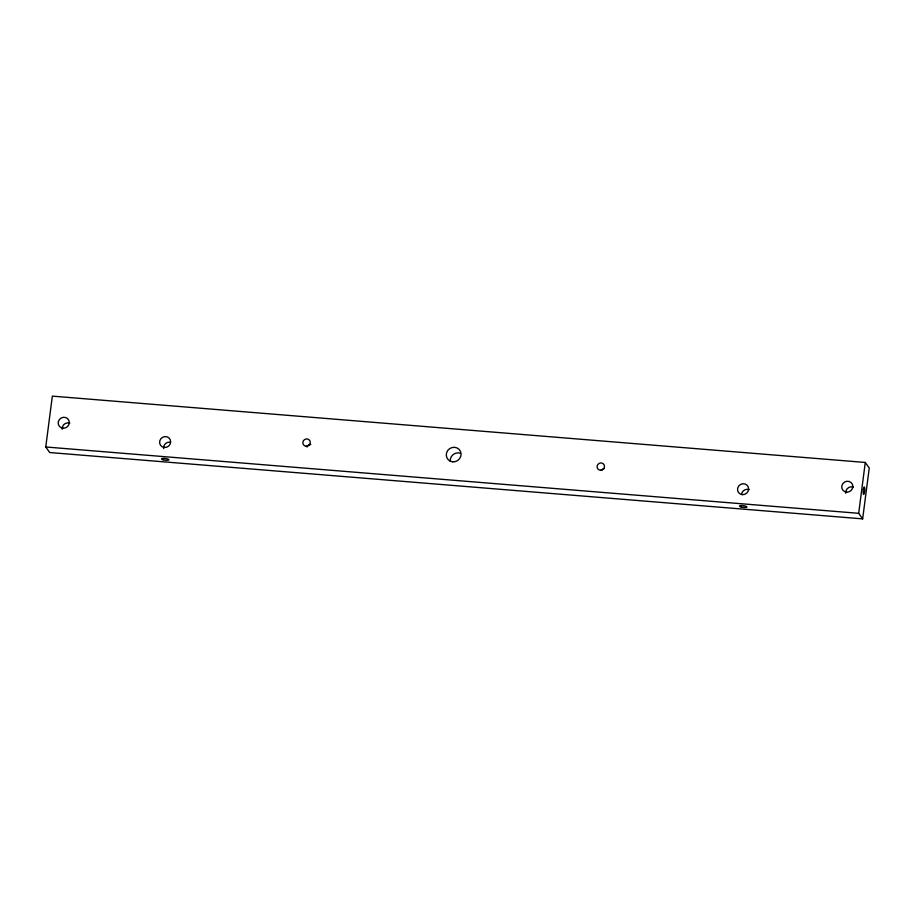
<?xml version="1.0" encoding="UTF-8"?>
<svg xmlns="http://www.w3.org/2000/svg" width="915" height="915" viewBox="0 0 915 915"><rect width="100%" height="100%" fill="white"/><g stroke="black" fill="none" stroke-linecap="round" stroke-linejoin="round"><path stroke-width="1.37" d="M45.75 446.978L52.349 396.126L865.281 462.464L869.25 468.022L862.651 518.874L49.719 452.536L45.75 446.978L858.682 513.315L862.651 518.874M858.682 513.315L865.281 462.464M450.306 461.435A7.526 7.171 -35.5 0 1 460.462 453.268M307.051 447.046A3.763 3.58 -35.5 0 1 310.837 444.484M601.624 470.344A3.763 3.58 -35.5 0 1 603.934 468.629M845.757 493.231A5.639 5.376 -35.5 0 1 853.375 487.112M62.209 429.284A5.639 5.376 -35.5 0 1 69.814 423.165M741.527 494.306A5.639 5.376 -35.5 0 1 749.145 489.616M163.602 448.567A5.639 5.376 -35.5 0 1 169.813 442.151M163.099 459.788A3.763 0.858 7.4 0 0 168.955 459.868A3.763 0.858 7.4 0 0 163.636 458.369A3.763 0.858 7.4 0 0 163.099 459.788M741.036 506.956A3.763 0.858 7.4 0 0 746.88 507.036A3.763 0.858 7.4 0 0 741.573 505.538A3.763 0.858 7.4 0 0 741.036 506.956M864.298 493.288A3.763 0.755 -85.3 0 0 864.435 487.043A3.763 0.755 -85.3 0 0 863.154 491.687A3.763 0.755 -85.3 0 0 864.298 493.288M452.731 461.835A7.526 7.171 -35.5 0 0 460.508 451.461A7.526 7.171 -35.5 0 0 447.79 450.42A7.526 7.171 -35.5 0 0 452.731 461.835M600.652 470.219A3.763 3.58 -35.5 0 0 604.06 464.728A3.763 3.58 -35.5 0 0 597.655 464.774A3.763 3.58 -35.5 0 0 600.652 470.219M306.25 446.2A3.763 3.58 -35.5 0 0 309.911 440.858A3.763 3.58 -35.5 0 0 303.517 440.618A3.763 3.58 -35.5 0 0 306.25 446.2M846.581 492.144A5.639 5.376 -35.5 0 0 852.414 484.355A5.639 5.376 -35.5 0 0 842.875 483.578A5.639 5.376 -35.5 0 0 846.581 492.144M63.032 428.197A5.639 5.376 -35.5 0 0 68.865 420.408A5.639 5.376 -35.5 0 0 59.326 419.63A5.639 5.376 -35.5 0 0 63.032 428.197M742.362 494.649A5.639 5.376 -35.5 0 0 748.196 486.86A5.639 5.376 -35.5 0 0 738.645 486.082A5.639 5.376 -35.5 0 0 742.362 494.649M164.425 447.481A5.639 5.376 -35.5 0 0 170.259 439.703A5.639 5.376 -35.5 0 0 160.72 438.925A5.639 5.376 -35.5 0 0 164.425 447.481"/></g></svg>
